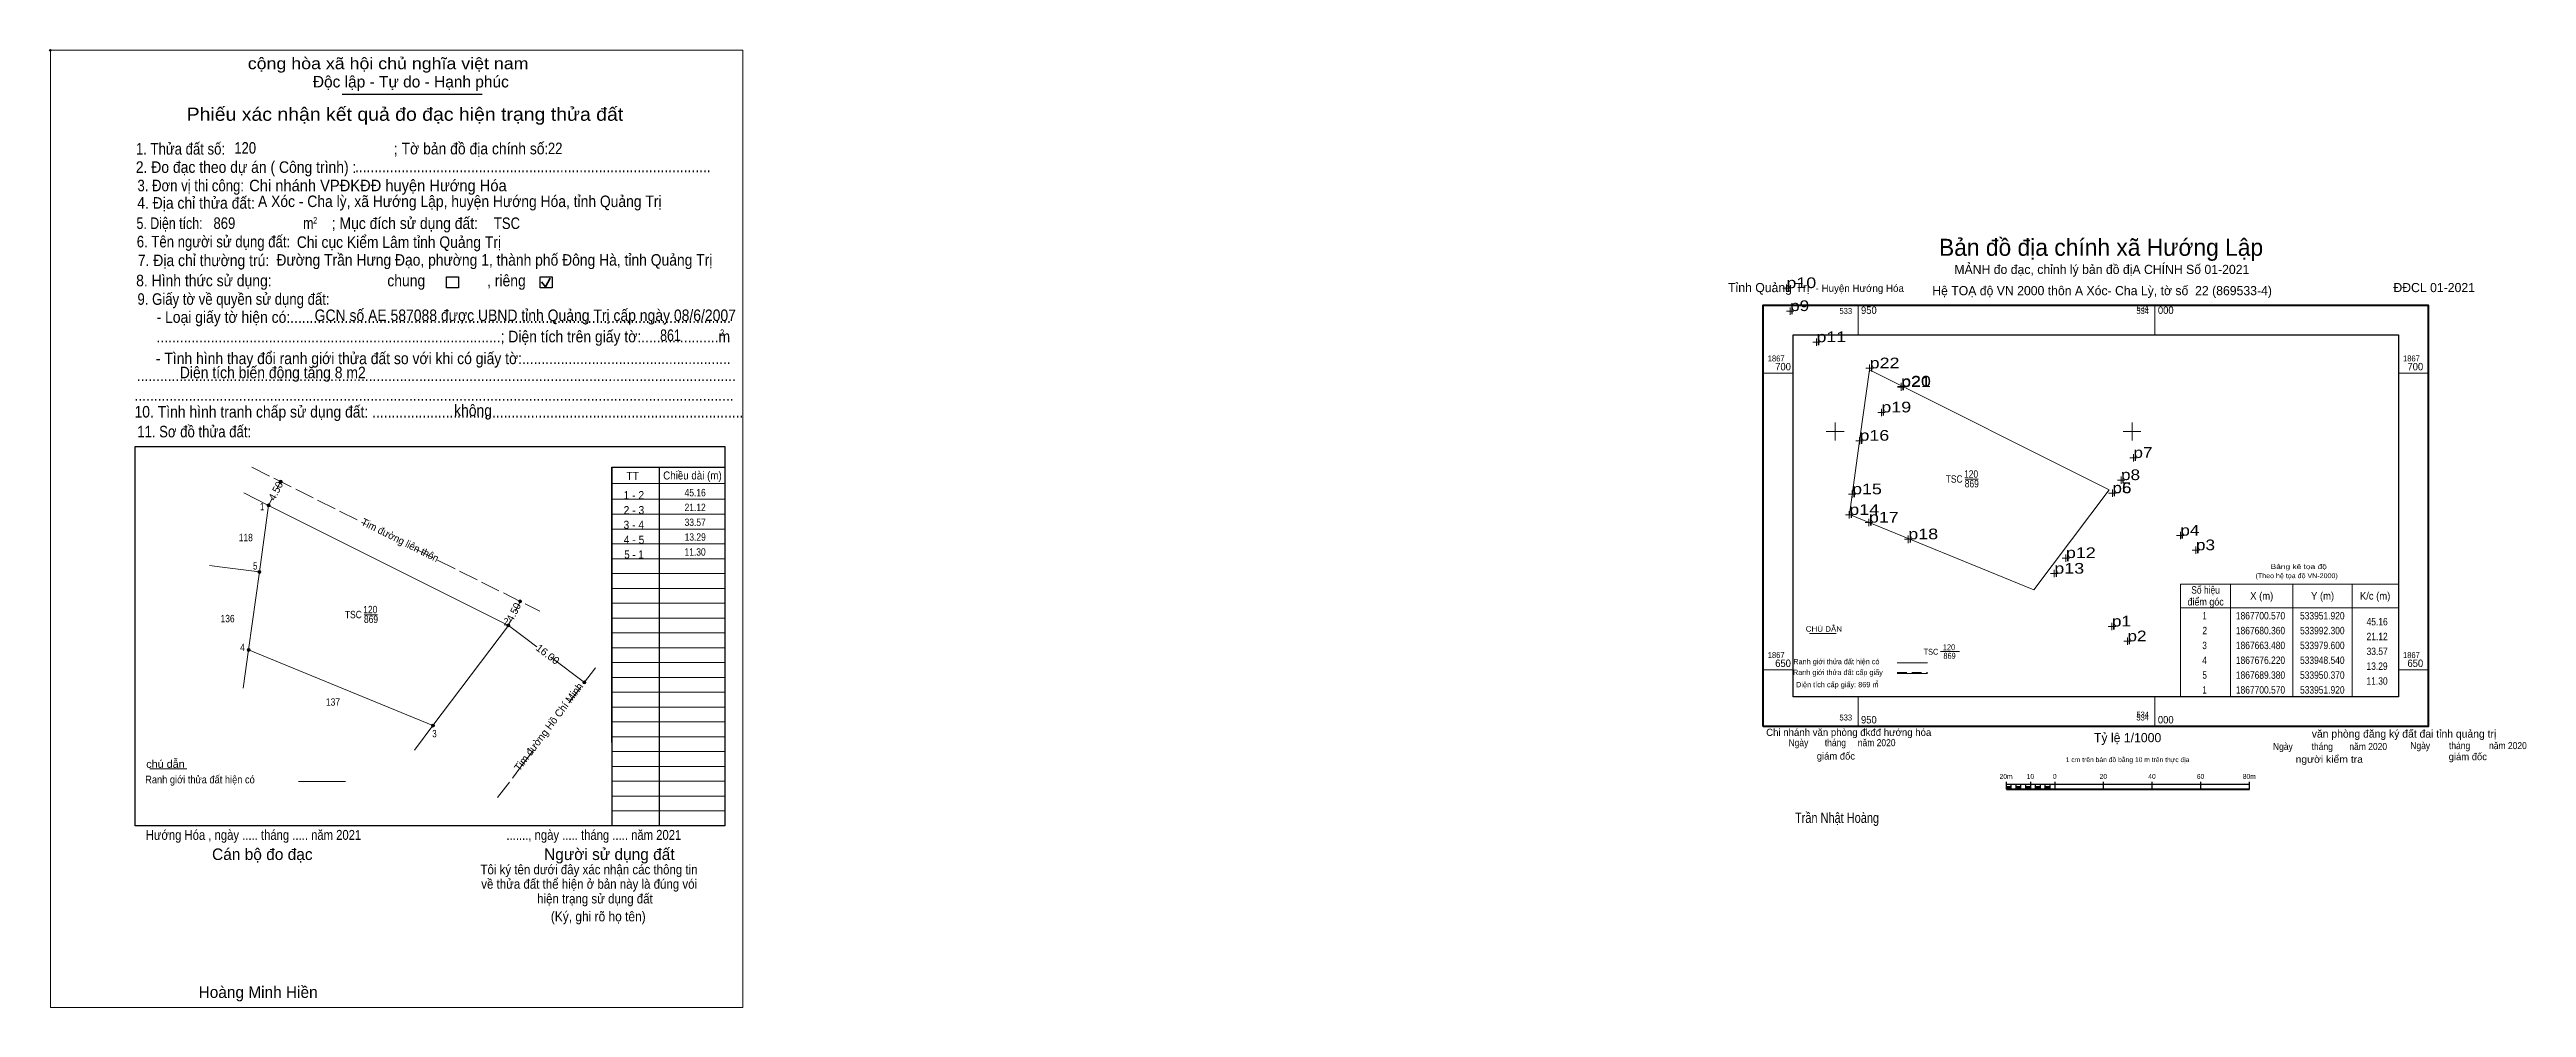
# Model space of a CAD drawing. Header units: metres. Extents: x 533645 to 534348, y 1867593 to 1867799.
# Drawn here: x 533645.4 to 534062.6, y 1867593.1 to 1867754.6 of the extents above; entities that cross this region are included whole.
import ezdxf
from ezdxf.enums import TextEntityAlignment as Align

# ---------------------------------------------------------------- set-up
doc = ezdxf.new("R2010")
doc.units = ezdxf.units.M
doc.header["$LTSCALE"] = 0.55
doc.header["$PDMODE"] = 32
doc.header["$PDSIZE"] = 0.275
doc.linetypes.add('LONG_DASHED', pattern=[7.5, 6, -1.5])
doc.linetypes.add('MEDIUM_DASHED', pattern=[4.5, 3, -1.5])
for name, color, linetype, lineweight in [('1', 7, 'Continuous', 13), ('10', 7, 'Continuous', 13), ('13', 7, 'Continuous', 13), ('14', 7, 'Continuous', 13), ('15', 7, 'Continuous', 13), ('17', 7, 'Continuous', 13), ('2', 7, 'Continuous', 25), ('30', 7, 'Continuous', 13), ('6', 7, 'Continuous', 13), ('60', 7, 'Continuous', 13), ('63', 7, 'Continuous', 13), ('7', 7, 'Continuous', 13)]:
    doc.layers.add(name, color=color, linetype=linetype, lineweight=lineweight)
for name, color, linetype in [('12', 7, 'Continuous'), ('40', 7, 'Continuous'), ('62', 7, 'Continuous')]:
    doc.layers.add(name, color=color, linetype=linetype)

msp = doc.modelspace()

# ---------------------------------------------------------------- hatches: boundary and pattern name
at = {"layer": '15'}
for points in [[(533684.6, 1867681.74, 1), (533684.1, 1867681.74, 1)], [(533682.58, 1867677.72, 1), (533682.08, 1867677.72, 1)], [(533681.03, 1867666.53, 1), (533680.53, 1867666.53, 1)], [(533724.94, 1867661.55, 1), (533724.44, 1867661.55, 1)], [(533722.96, 1867657.51, 1), (533722.46, 1867657.51, 1)], [(533679.2, 1867653.37, 1), (533678.7, 1867653.37, 1)], [(533735.75, 1867647.89, 1), (533735.25, 1867647.89, 1)], [(533710.26, 1867640.63, 1), (533709.76, 1867640.63, 1)]]:
    msp.add_hatch(color=256, dxfattribs=at).paths.add_polyline_path(points)
at = {"layer": '2'}
for points in [[(533974.99, 1867629.92), (533975.8, 1867629.92), (533975.8, 1867630.33), (533974.99, 1867630.33)], [(533976.62, 1867629.92), (533977.44, 1867629.92), (533977.44, 1867630.33), (533976.62, 1867630.33)], [(533978.26, 1867629.92), (533979.08, 1867629.92), (533979.08, 1867630.33), (533978.26, 1867630.33)], [(533979.9, 1867629.92), (533980.72, 1867629.92), (533980.72, 1867630.33), (533979.9, 1867630.33)], [(533981.54, 1867629.92), (533982.36, 1867629.92), (533982.36, 1867630.33), (533981.54, 1867630.33)]]:
    msp.add_hatch(color=256, dxfattribs=at).paths.add_polyline_path(points)

# ---------------------------------------------------------------- linework, layer by layer
at = {"layer": '1'}
for points in [[(533951.92, 1867700.57), (533992.3, 1867680.36), (533979.6, 1867663.48), (533948.54, 1867676.22), (533950.37, 1867689.38)], [(533682.33, 1867677.72), (533722.71, 1867657.51), (533710.01, 1867640.63), (533678.95, 1867653.37), (533680.78, 1867666.53)]]:
    msp.add_lwpolyline(points, close=True, dxfattribs=at)
at = {"layer": '10'}
for p, q in [((533951.92, 1867700.57), (533992.3, 1867680.36)), ((533979.6, 1867663.48), (533992.3, 1867680.36)), ((533979.6, 1867663.48), (533948.54, 1867676.22)), ((533710.01, 1867640.63), (533678.95, 1867653.37))]:
    msp.add_line(p, q, dxfattribs=at)
msp.add_lwpolyline([(533948.54, 1867676.22), (533950.37, 1867689.38), (533951.92, 1867700.57)], dxfattribs=at)
at = {"layer": '13'}
msp.add_line((533968.03, 1867682.14), (533970.24, 1867682.14), dxfattribs=at)
at = {"layer": '14'}
for p, q in [((533963.88, 1867653.08), (533967.11, 1867653.08)), ((533956.57, 1867651.2), (533961.69, 1867651.2)), ((533956.6, 1867649.38), (533961.71, 1867649.38))]:
    msp.add_line(p, q, dxfattribs=at)
at = {"layer": '14', "linetype": 'MEDIUM_DASHED'}
msp.add_line((533956.59, 1867649.55), (533961.71, 1867649.55), dxfattribs=at)
at = {"layer": '15', "linetype": 'LONG_DASHED'}
for p, q in [((533679.51, 1867684.16), (533698.73, 1867674.54)), ((533707.1, 1867670.35), (533725.67, 1867661.06)), ((533725.67, 1867661.06), (533728.01, 1867659.89)), ((533732.9, 1867644.44), (533737.47, 1867650.51)), ((533725.11, 1867634.07), (533725.67, 1867634.81)), ((533725.67, 1867634.81), (533726.98, 1867636.55)), ((533720.9, 1867628.47), (533725.11, 1867634.07))]:
    msp.add_line(p, q, dxfattribs=at)
at = {"layer": '15'}
for p, q in [((533684.35, 1867681.74), (533683.76, 1867680.56)), ((533682.96, 1867678.98), (533682.32, 1867677.72)), ((533724.69, 1867661.55), (533723.88, 1867659.93)), ((533723.04, 1867658.24), (533722.68, 1867657.53)), ((533735.5, 1867647.89), (533729.85, 1867652.14))]:
    msp.add_line(p, q, dxfattribs=at)
for points in [[(533678.05, 1867646.9), (533678.95, 1867653.37), (533680.78, 1867666.53), (533682.33, 1867677.72)], [(533678.16, 1867679.83), (533682.33, 1867677.72), (533722.71, 1867657.51)], [(533672.36, 1867667.6), (533674.51, 1867667.33), (533680.78, 1867666.53)], [(533706.9, 1867636.5), (533710.01, 1867640.63), (533722.71, 1867657.51)], [(533727.51, 1867653.9), (533725.67, 1867655.28), (533722.71, 1867657.51)]]:
    msp.add_lwpolyline(points, dxfattribs=at)
for centre in [(533684.35, 1867681.74), (533682.33, 1867677.72), (533680.78, 1867666.53), (533724.69, 1867661.55), (533722.71, 1867657.51), (533678.95, 1867653.37), (533735.5, 1867647.89), (533710.01, 1867640.63)]:
    msp.add_circle(centre, 0.25, dxfattribs=at)
at = {"layer": '17'}
msp.add_line((533662.3, 1867633.31), (533668.54, 1867633.31), dxfattribs=at)
at = {"layer": '2'}
for p, q in [((533694.7, 1867747.04), (533718.28, 1867747.04)), ((533659.87, 1867687.66), (533759.18, 1867687.66)), ((533759.18, 1867687.66), (533759.18, 1867623.74)), ((533740.13, 1867684.16), (533740.13, 1867623.74)), ((533974.99, 1867629.92), (533974.99, 1867631.15)), ((533974.99, 1867630.74), (534015.93, 1867630.74)), ((533975.8, 1867629.92), (533975.8, 1867630.74)), ((533976.62, 1867629.92), (533976.62, 1867630.74)), ((533977.44, 1867629.92), (533977.44, 1867630.74)), ((533978.26, 1867629.92), (533978.26, 1867630.74)), ((533979.08, 1867629.92), (533979.08, 1867631.15)), ((533979.9, 1867629.92), (533979.9, 1867630.74)), ((533980.72, 1867629.92), (533980.72, 1867630.74)), ((533981.54, 1867629.92), (533981.54, 1867630.74)), ((533982.36, 1867629.92), (533982.36, 1867630.74)), ((533983.18, 1867629.92), (533983.18, 1867631.15)), ((533991.36, 1867629.92), (533991.36, 1867631.15)), ((533999.55, 1867629.92), (533999.55, 1867631.15)), ((534007.74, 1867629.92), (534007.74, 1867631.15)), ((534015.93, 1867629.92), (534015.93, 1867631.15))]:
    msp.add_line(p, q, dxfattribs=at)
at = {"layer": '2', "lineweight": 35}
for p, q in [((533728.3, 1867715.42), (533728.96, 1867714.56)), ((533728.96, 1867714.56), (533729.77, 1867716.01))]:
    msp.add_line(p, q, dxfattribs=at)
at = {"layer": '2', "lineweight": 53}
msp.add_line((533974.99, 1867629.92), (534015.93, 1867629.92), dxfattribs=at)
at = {"layer": '2', "lineweight": 13}
for points in [[(533645.57, 1867754.44), (533762.21, 1867754.44), (533762.21, 1867593.1), (533645.57, 1867593.1)], [(533974.99, 1867629.92), (533975.8, 1867629.92), (533975.8, 1867630.33), (533974.99, 1867630.33)], [(533976.62, 1867629.92), (533977.44, 1867629.92), (533977.44, 1867630.33), (533976.62, 1867630.33)], [(533978.26, 1867629.92), (533979.08, 1867629.92), (533979.08, 1867630.33), (533978.26, 1867630.33)], [(533979.9, 1867629.92), (533980.72, 1867629.92), (533980.72, 1867630.33), (533979.9, 1867630.33)], [(533981.54, 1867629.92), (533982.36, 1867629.92), (533982.36, 1867630.33), (533981.54, 1867630.33)]]:
    msp.add_lwpolyline(points, close=True, dxfattribs=at)
at = {"layer": '2'}
for points in [[(533712.31, 1867716.26), (533714.31, 1867716.26), (533714.31, 1867714.39), (533712.31, 1867714.39)], [(533728.07, 1867716.26), (533730.07, 1867716.26), (533730.07, 1867714.39), (533728.07, 1867714.39)]]:
    msp.add_lwpolyline(points, close=True, dxfattribs=at)
msp.add_lwpolyline([(533759.18, 1867623.74), (533659.87, 1867623.74), (533659.87, 1867687.66)], dxfattribs=at)
msp.add_point((533645.57, 1867754.44), dxfattribs=at)
at = {"layer": '30', "lineweight": 25}
for p, q in [((533740.13, 1867637.78), (533740.13, 1867684.16)), ((533748.09, 1867684.16), (533748.09, 1867623.74))]:
    msp.add_line(p, q, dxfattribs=at)
at = {"layer": '30'}
for p, q in [((533740.13, 1867681.43), (533759.18, 1867681.43)), ((533740.13, 1867678.78), (533759.18, 1867678.78)), ((533740.08, 1867676.23), (533759.13, 1867676.23)), ((533740.13, 1867673.74), (533759.18, 1867673.74)), ((533740.13, 1867671.24), (533759.18, 1867671.24)), ((533740.13, 1867668.74), (533759.18, 1867668.74)), ((533740.13, 1867666.24), (533759.18, 1867666.24)), ((533740.13, 1867663.74), (533759.18, 1867663.74)), ((533740.13, 1867661.24), (533759.18, 1867661.24)), ((533740.13, 1867658.74), (533759.18, 1867658.74)), ((533740.13, 1867656.24), (533759.18, 1867656.24)), ((533740.13, 1867653.74), (533759.18, 1867653.74)), ((533740.13, 1867651.24), (533759.18, 1867651.24)), ((533740.13, 1867648.74), (533759.18, 1867648.74)), ((533740.13, 1867646.24), (533759.18, 1867646.24)), ((533740.13, 1867643.74), (533759.18, 1867643.74)), ((533740.13, 1867641.24), (533759.18, 1867641.24)), ((533740.13, 1867638.74), (533759.18, 1867638.74)), ((533740.13, 1867636.24), (533759.18, 1867636.24)), ((533740.13, 1867633.74), (533759.18, 1867633.74)), ((533740.13, 1867633.73), (533759.18, 1867633.73)), ((533740.13, 1867631.24), (533759.18, 1867631.24)), ((533740.13, 1867628.74), (533759.18, 1867628.74)), ((533740.13, 1867626.24), (533759.18, 1867626.24)), ((533740.13, 1867623.74), (533759.18, 1867623.74))]:
    msp.add_line(p, q, dxfattribs=at)
at = {"layer": '30', "lineweight": 25}
msp.add_lwpolyline([(533740.13, 1867684.16), (533759.18, 1867684.16), (533759.18, 1867623.74)], dxfattribs=at)
at = {"layer": '6'}
msp.add_line((533687.36, 1867631.19), (533695.26, 1867631.19), dxfattribs=at)
at = {"layer": '60'}
msp.add_line((533941.81, 1867656.16), (533946.32, 1867656.16), dxfattribs=at)
at = {"layer": '63'}
for p, q in [((533950, 1867706.51), (533950, 1867711.51)), ((534000, 1867706.51), (534000, 1867711.51)), ((533934.05, 1867700), (533939.05, 1867700)), ((534041.03, 1867700), (534046.03, 1867700)), ((533944.65, 1867690.18), (533947.65, 1867690.18)), ((533946.15, 1867688.68), (533946.15, 1867691.68)), ((533994.65, 1867690.18), (533997.65, 1867690.18)), ((533996.15, 1867688.68), (533996.15, 1867691.68)), ((534012.73, 1867664.48), (534012.73, 1867645.48)), ((534023.23, 1867664.48), (534023.23, 1867645.48)), ((534033.23, 1867664.48), (534033.23, 1867645.48)), ((534004.33, 1867660.48), (534041.03, 1867660.48)), ((533698.44, 1867659.29), (533700.65, 1867659.29)), ((533934.05, 1867650), (533939.05, 1867650)), ((534041.03, 1867650), (534046.03, 1867650)), ((533950, 1867640.48), (533950, 1867645.48)), ((534000, 1867640.48), (534000, 1867645.48))]:
    msp.add_line(p, q, dxfattribs=at)
at = {"layer": '63', "lineweight": 40}
msp.add_lwpolyline([(533934.05, 1867640.48), (533934.05, 1867711.51), (534046.03, 1867711.51), (534046.03, 1867640.48)], close=True, dxfattribs=at)
at = {"layer": '63', "lineweight": 25}
msp.add_lwpolyline([(533939.05, 1867645.48), (533939.05, 1867706.51), (534041.03, 1867706.51), (534041.03, 1867645.48)], close=True, dxfattribs=at)
msp.add_lwpolyline([(533939.05, 1867645.48), (533939.05, 1867706.51), (534041.03, 1867706.51), (534041.03, 1867645.48)], close=True, dxfattribs=at)
msp.add_lwpolyline([(533939.05, 1867645.48), (533939.05, 1867706.51), (534041.03, 1867706.51), (534041.03, 1867645.48)], close=True, dxfattribs=at)
msp.add_lwpolyline([(533939.05, 1867645.48), (533939.05, 1867706.51), (534041.03, 1867706.51), (534041.03, 1867645.48)], close=True, dxfattribs=at)
msp.add_lwpolyline([(533939.05, 1867645.48), (533939.05, 1867706.51), (534041.03, 1867706.51), (534041.03, 1867645.48)], close=True, dxfattribs=at)
msp.add_lwpolyline([(533939.05, 1867645.48), (533939.05, 1867706.51), (534041.03, 1867706.51), (534041.03, 1867645.48)], close=True, dxfattribs=at)
msp.add_lwpolyline([(533939.05, 1867645.48), (533939.05, 1867706.51), (534041.03, 1867706.51), (534041.03, 1867645.48)], close=True, dxfattribs=at)
msp.add_lwpolyline([(533939.05, 1867645.48), (533939.05, 1867706.51), (534041.03, 1867706.51), (534041.03, 1867645.48)], close=True, dxfattribs=at)
at = {"layer": '63'}
msp.add_lwpolyline([(534004.33, 1867664.48), (534041.03, 1867664.48), (534041.03, 1867645.48), (534004.33, 1867645.48)], close=True, dxfattribs=at)
at = {"layer": '7'}
for p, q in [((533938.56, 1867714.36), (533937.32, 1867714.36)), ((533937.94, 1867713.74), (533937.94, 1867714.99)), ((533939.19, 1867710.49), (533937.94, 1867710.49)), ((533938.56, 1867709.87), (533938.56, 1867711.11)), ((533943, 1867704.63), (533943, 1867705.88)), ((533943.63, 1867705.25), (533942.38, 1867705.25)), ((533951.96, 1867700.22), (533951.96, 1867701.47)), ((533952.59, 1867700.84), (533951.34, 1867700.84)), ((533957.87, 1867697.77), (533956.62, 1867697.77)), ((533957.87, 1867697.68), (533956.63, 1867697.68)), ((533957.25, 1867697.15), (533957.25, 1867698.4)), ((533957.25, 1867697.06), (533957.25, 1867698.31)), ((533954.55, 1867693.41), (533953.31, 1867693.41)), ((533953.93, 1867692.79), (533953.93, 1867694.03)), ((533950.24, 1867688.01), (533950.24, 1867689.26)), ((533950.87, 1867688.64), (533949.62, 1867688.64)), ((533997, 1867685.75), (533995.75, 1867685.75)), ((533996.38, 1867685.13), (533996.38, 1867686.38)), ((533994.91, 1867682), (533993.67, 1867682)), ((533994.29, 1867681.38), (533994.29, 1867682.63)), ((533949.63, 1867679.61), (533948.38, 1867679.61)), ((533948.53, 1867675.52), (533948.53, 1867676.77)), ((533949.01, 1867678.99), (533949.01, 1867680.23)), ((533993.46, 1867679.78), (533992.21, 1867679.78)), ((533993.47, 1867679.81), (533992.22, 1867679.81)), ((533992.84, 1867679.19), (533992.84, 1867680.43)), ((533992.84, 1867679.15), (533992.84, 1867680.4)), ((533949.16, 1867676.14), (533947.91, 1867676.14)), ((533952.45, 1867674.84), (533951.2, 1867674.84)), ((533951.83, 1867674.21), (533951.83, 1867675.46)), ((533958.47, 1867671.39), (533958.47, 1867672.64)), ((534004.91, 1867672.65), (534003.66, 1867672.65)), ((534004.28, 1867672.03), (534004.28, 1867673.28)), ((533959.09, 1867672.02), (533957.84, 1867672.02)), ((533985.64, 1867668.86), (533984.39, 1867668.86)), ((533985.01, 1867668.24), (533985.01, 1867669.48)), ((534007.53, 1867670.17), (534006.29, 1867670.17)), ((534006.91, 1867669.55), (534006.91, 1867670.8)), ((533983.68, 1867666.23), (533982.43, 1867666.23)), ((533983.06, 1867665.61), (533983.06, 1867666.85)), ((533993.39, 1867657.33), (533992.14, 1867657.33)), ((533992.76, 1867656.71), (533992.76, 1867657.96)), ((533995.99, 1867654.83), (533994.74, 1867654.83)), ((533995.37, 1867654.21), (533995.37, 1867655.45))]:
    msp.add_line(p, q, dxfattribs=at)

# ---------------------------------------------------------------- texts
at = {"layer": '1', "width": 0.85}
for s, p in [('869', (533969.16, 1867680.77)), ('TSC', (533696.6, 1867658.71)), ('120', (533699.45, 1867659.55)), ('869', (533699.57, 1867657.92))]:
    msp.add_text(s, height=1.25, dxfattribs=at).set_placement(p, align=Align.CENTER)
at = {"layer": '10'}
for s, height, width, p in [('2 - 3', 1.364, 0.95, (533743.85, 1867676.25)), ('1 - 2', 1.364, 0.95, (533743.84, 1867678.78)), ('3 - 4', 1.364, 0.95, (533743.83, 1867673.78)), ('4 - 5', 1.364, 0.95, (533743.865, 1867671.26)), ('5 - 1', 1.36, 0.9, (533743.86, 1867668.78))]:
    msp.add_text(s, height=height, dxfattribs=dict(at, width=width)).set_placement(p, align=Align.CENTER)
at = {"layer": '12'}
for s, width, p in [('p10', 1.25, (533937.94, 1867714.36)), ('p9', 1.2, (533938.56, 1867710.49)), ('p11', 1.25, (533943, 1867705.25)), ('p22', 1.25, (533951.96, 1867700.84)), ('p20', 1.25, (533957.25, 1867697.77)), ('p21', 1.25, (533957.25, 1867697.68)), ('p19', 1.25, (533953.93, 1867693.41)), ('p16', 1.25, (533950.24, 1867688.64)), ('p7', 1.2, (533996.38, 1867685.75)), ('p15', 1.25, (533949, 1867679.61)), ('p5', 1.2, (533992.84, 1867679.81)), ('p6', 1.2, (533992.84, 1867679.78)), ('p8', 1.2, (533994.29, 1867682)), ('p14', 1.25, (533948.53, 1867676.14)), ('p17', 1.25, (533951.83, 1867674.84)), ('p18', 1.25, (533958.47, 1867672.02)), ('p4', 1.2, (534004.28, 1867672.65)), ('p13', 1.25, (533983.06, 1867666.23)), ('p12', 1.25, (533985.01, 1867668.86)), ('p3', 1.2, (534006.91, 1867670.18)), ('p1', 1.2, (533992.76, 1867657.33)), ('p2', 1.2, (533995.37, 1867654.83))]:
    msp.add_text(s, height=1.8, dxfattribs=dict(at, width=width)).set_placement(p)
at = {"layer": '13', "width": 0.85}
for s, p in [('TSC', (533966.19, 1867681.56)), ('120', (533969.04, 1867682.4)), ('869', (533969.16, 1867680.77))]:
    msp.add_text(s, height=1.25, dxfattribs=at).set_placement(p, align=Align.CENTER)
for s, p in [('120', (533964.3, 1867653.33)), ('869', (533964.38, 1867651.88))]:
    msp.add_text(s, height=1, dxfattribs=at).set_placement(p)
at = {"layer": '14'}
for s, height, width, p in [('Ranh giới thửa đất hiện có', 0.8937, 0.9, (533946.355, 1867650.96)), ('Ranh giới thửa đất cấp giấy', 0.8937, 0.9, (533946.605, 1867649.14)), ('Diện tích cấp giấy: 869 m ', 0.895, 0.9, (533946.675, 1867647.08)), ('2', 0.528, 0.85, (533953.165, 1867647.7))]:
    msp.add_text(s, height=height, dxfattribs=dict(at, width=width)).set_placement(p, align=Align.CENTER)
at = {"layer": '14', "width": 0.85}
msp.add_text('TSC', height=1, dxfattribs=at).set_placement((533963.52, 1867652.56), align=Align.RIGHT)
at = {"layer": '15'}
for s, rotation, p in [('4.50', 63.207, (533684.087, 1867679.888)), ('4.50', 63.207, (533724.157, 1867659.458)), ('Tim đường Hồ Chí Minh', 53.064, (533729.978, 1867640.024))]:
    msp.add_text(s, height=1.25, rotation=rotation, dxfattribs=at).set_placement(p, align=Align.CENTER)
at = {"layer": '15', "width": 0.85}
for s, p in [('118', (533678.485, 1867671.69)), ('136', (533675.415, 1867658.03)), ('137', (533693.165, 1867643.97))]:
    msp.add_text(s, height=1.25, dxfattribs=at).set_placement(p, align=Align.CENTER)
at = {"layer": '15'}
for s, rotation, width, p in [('Tim đường liên thôn', 333.416, 0.95, (533704.2, 1867671.332)), ('16.00', 323.051, 1.05, (533728.954, 1867652.138))]:
    msp.add_text(s, height=1.25, rotation=rotation, dxfattribs=dict(at, width=width)).set_placement(p, align=Align.CENTER)
at = {"layer": '2'}
for s, height, width, p in [('cộng hòa xã hội chủ nghĩa việt nam', 1.947, 1.15, (533678.82, 1867751.26)), ('1. Thửa đất số:', 1.947, 0.85, (533659.98, 1867736.86)), ('120 ', 1.94, 0.85, (533676.54, 1867737.02)), ('; Tờ bản đồ địa chính số:', 1.947, 0.9, (533703.42, 1867736.9)), ('22', 1.94, 0.85, (533729.36, 1867736.94)), ('2. Đo đạc theo dự án ( Công trình) : ', 1.948, 0.9, (533659.96, 1867733.78)), ('3. Đơn vị thi công:', 1.948, 0.85, (533660.24, 1867730.68)), ('Chi nhánh VPĐKĐĐ huyện Hướng Hóa', 1.944, 0.95, (533679.06, 1867730.68)), ('............................................................................................', 1.948, 0.9, (533696.86, 1867733.88)), ('5. Diện tích:', 1.948, 0.8, (533660.08, 1867724.32)), ('4. Địa chỉ thửa đất:', 1.948, 0.9, (533660.2, 1867727.74)), ('A Xóc - Cha lỳ, xã Hướng Lập, huyện Hướng Hóa, tỉnh Quảng Trị', 1.94, 0.9, (533680.54, 1867728.02)), ('; Mục đích sử dụng đất:', 1.947, 0.9, (533692.96, 1867724.32)), ('6. Tên người sử dụng đất:', 1.948, 0.85, (533660.12, 1867721.22)), ('869', 1.94, 0.85, (533673.04, 1867724.34)), ('Chi cục Kiểm Lâm tỉnh Quảng Trị', 1.94, 0.9, (533687.08, 1867721.14)), ('m', 1.947, 0.8, (533688.14, 1867724.32)), ('2', 1.112, 0.8, (533689.82, 1867725.24)), ('TSC', 1.94, 0.85, (533720.26, 1867724.32)), ('7. Địa chỉ thường trú:', 1.948, 0.9, (533660.3, 1867718.06)), ('Đường Trần Hưng Đạo, phường 1, thành phố Đông Hà, tỉnh Quảng Trị', 1.94, 0.9, (533683.64, 1867718.14)), ('8. Hình thức sử dụng:', 1.948, 0.9, (533660.02, 1867714.66)), ('chung                , riêng', 1.947, 0.9, (533702.32, 1867714.66)), ('9. Giấy tờ về quyền sử dụng đất:', 1.948, 0.85, (533660.24, 1867711.54)), ('     - Loại giấy tờ hiện có:..................................................................................................................', 1.947, 0.9, (533660.2, 1867708.5)), ('GCN số AE 587088 được UBND tỉnh Quảng Trị cấp ngày 08/6/2007', 1.95, 0.9, (533690.08, 1867708.8)), ('     .........................................................................................; Diện tích trên giấy tờ:....................m', 1.947, 0.9, (533660.2, 1867705.22)), ('861', 1.95, 0.8, (533748.26, 1867705.44)), ('2', 1.112, 0.8, (533758.36, 1867706.3)), ('     - Tình hình thay đổi ranh giới thửa đất so với khi có giấy tờ:......................................................', 1.947, 0.9, (533660.08, 1867701.54)), ('...........................................................................................................................................................', 1.947, 0.9, (533660.12, 1867698.7)), ('Diện tích biến động tăng 8 m2', 1.95, 0.9, (533667.37, 1867699.16)), ('10. Tình hình tranh chấp sử dụng đất: ................................................................................................', 1.948, 0.9, (533659.74, 1867692.54)), ('...........................................................................................................................................................', 1.947, 0.9, (533659.74, 1867695.38)), ('không', 1.947, 0.9, (533713.56, 1867692.78)), ('11. Sơ đồ thửa đất:', 1.948, 0.85, (533660.2, 1867689.2)), ('Hướng Hóa , ngày ..... tháng ..... năm 2021', 1.67, 0.85, (533661.64, 1867621.36)), ('......., ngày ..... tháng ..... năm 2021', 1.67, 0.85, (533722.38, 1867621.36)), ('(Ký, ghi rõ họ tên)', 1.669, 0.9, (533729.86, 1867607.62))]:
    msp.add_text(s, height=height, dxfattribs=dict(at, width=width)).set_placement(p)
for s, height, p in [('Độc lập - Tự do - Hạnh phúc', 1.947, (533689.78, 1867748.18)), ('Tỉnh Quảng Trị ', 1.539, (533928.12, 1867713.68)), ('- Huyện Hướng Hóa', 1.228, (533942.86, 1867713.72)), ('Cán bộ đo đạc', 1.947, (533672.8, 1867617.96)), ('Người sử dụng đất', 1.947, (533728.72, 1867617.96)), ('Hoàng Minh Hiền', 1.94, (533670.54, 1867594.72))]:
    msp.add_text(s, height=height, dxfattribs=at).set_placement(p)
for s, height, width, p in [('Phiếu xác nhận kết quả đo đạc hiện trạng thửa đất', 2.225, 1.1, (533705.285, 1867742.56)), ('20m', 0.8188, 0.95, (533974.935, 1867631.64)), ('10', 0.8188, 0.95, (533979.03, 1867631.64)), ('0', 0.819, 0.9, (533983.135, 1867631.64)), ('20', 0.8188, 0.95, (533991.31, 1867631.64)), ('40', 0.8188, 0.95, (533999.51, 1867631.64)), ('60', 0.8188, 0.95, (534007.69, 1867631.64)), ('80m', 0.8188, 0.95, (534015.895, 1867631.64)), ('Tôi ký tên dưới đây xác nhận các thông tin', 1.608, 0.9, (533736.285, 1867615.56)), ('về thửa đất thể hiện ở bản này là đúng vói', 1.608, 0.9, (533736.31, 1867613.12)), ('hiện trạng sử dụng đất', 1.608, 0.9, (533737.285, 1867610.64))]:
    msp.add_text(s, height=height, dxfattribs=dict(at, width=width)).set_placement(p, align=Align.CENTER)
for s, height, p in [('Bản đồ địa chính xã Hướng Lập', 2.87, (533990.93, 1867719.8)), ('MẢNH đo đạc, chỉnh lý bản đồ địA CHÍNH Số 01-2021', 1.54, (533991.06, 1867716.74)), ('Hệ TOẠ độ VN 2000 thôn A Xóc- Cha Lỳ, tờ số  22 (869533-4)', 1.54, (533991.1, 1867713.16)), ('Tỷ lệ 1/1000', 1.54, (533995.4, 1867637.82)), ('1 cm trên bản đồ bằng 10 m trên thực địa', 0.82, (533995.405, 1867634.46))]:
    msp.add_text(s, height=height, dxfattribs=at).set_placement(p, align=Align.CENTER)
msp.add_text('ĐĐCL 01-2021', height=1.54, dxfattribs=at).set_placement((534053.9, 1867713.68), align=Align.RIGHT)
at = {"layer": '30'}
for s, height, width, p in [('TT', 1.36, 0.95, (533742.57, 1867682.02)), ('Chiều dài (m)', 1.364, 0.9, (533748.78, 1867682.1))]:
    msp.add_text(s, height=height, dxfattribs=dict(at, width=width)).set_placement(p)
at = {"layer": '40'}
for s, height, p in [('Chi nhánh văn phòng đkđđ hướng hóa', 1.211, (533948.435, 1867638.88)), ('văn phòng đăng ký đất đai tỉnh quảng trị ', 1.306, (534042.19, 1867638.59)), ('giám đốc', 1.187, (533946.275, 1867634.89)), ('  giám đốc', 1.187, (534052.255, 1867634.79))]:
    msp.add_text(s, height=height, dxfattribs=at).set_placement(p, align=Align.CENTER)
for s, height, width, p in [('Ngày       tháng     năm 2020', 1.187, 0.9, (533947.305, 1867637.14)), ('Ngày        tháng       năm 2020', 1.187, 0.9, (534029.49, 1867636.5)), ('người kiểm tra', 1.187, 1.1, (534029.36, 1867634.35)), ('Ngày        tháng        năm 2020', 1.187, 0.9, (534052.82, 1867636.65)), ('Trần Nhật Hoàng', 1.724, 0.8, (533946.46, 1867624.22))]:
    msp.add_text(s, height=height, dxfattribs=dict(at, width=width)).set_placement(p, align=Align.CENTER)
at = {"layer": '6'}
for s, width, p in [('chú dẫn', 1.05, (533661.72, 1867633.5)), ('Ranh giới thửa đất hiện có ', 0.9, (533661.54, 1867630.88))]:
    msp.add_text(s, height=1.296, dxfattribs=dict(at, width=width)).set_placement(p)
at = {"layer": '60', "width": 1.1}
msp.add_text('CHÚ DẪN', height=0.9121, dxfattribs=at).set_placement((533944.25, 1867656.45), align=Align.CENTER)
at = {"layer": '62'}
for s, width, p in [('(Theo hệ tọa độ VN-2000)', 1.1, (534023.87, 1867665.47)), ('Bảng kê tọa độ', 1.3, (534024.22, 1867667.01))]:
    msp.add_text(s, height=0.81, dxfattribs=dict(at, width=width)).set_placement(p, align=Align.CENTER)
at = {"layer": '63'}
for s, height, width, p in [('533', 1, 0.95, (533949, 1867710.01)), ('534', 1, 0.95, (533999, 1867710.51)), ('534', 1, 0.95, (533999, 1867710.01)), ('45.16', 1.25, 0.85, (533755.94, 1867679.26)), (' 1', 1.25, 0.75, (533681.58, 1867676.91)), ('21.12', 1.25, 0.85, (533755.94, 1867676.78)), ('33.57', 1.25, 0.85, (533755.94, 1867674.26)), ('13.29', 1.25, 0.85, (533755.95, 1867671.78)), (' 5', 1.25, 0.8, (533680.44, 1867666.91)), ('11.30', 1.25, 0.85, (533755.93, 1867669.26)), (' 2', 1.25, 0.85, (533722.71, 1867657.51)), ('45.16', 1.25, 0.85, (534039.2, 1867657.51)), ('21.12', 1.25, 0.85, (534039.2, 1867655.01)), (' 4', 1.25, 0.85, (533678.33, 1867653.19)), ('33.57', 1.25, 0.85, (534039.2, 1867652.51)), ('13.29', 1.25, 0.85, (534039.19, 1867650.01)), ('11.30', 1.25, 0.85, (534039.19, 1867647.51)), ('534', 1, 0.95, (533999, 1867641.98)), (' 3', 1.25, 0.8, (533710.63, 1867638.64)), ('533', 1, 0.95, (533949, 1867641.48)), ('534', 1, 0.95, (533999, 1867641.48))]:
    msp.add_text(s, height=height, dxfattribs=dict(at, width=width)).set_placement(p, align=Align.RIGHT)
at = {"layer": '63', "width": 0.95}
for s, height, p in [('950', 1.25, (533950.5, 1867710.01)), ('000', 1.25, (534000.5, 1867710.01)), ('1867', 1, (533934.8, 1867702)), ('700', 1.25, (533936.05, 1867700.5)), ('1867', 1, (534041.78, 1867702)), ('700', 1.25, (534042.53, 1867700.5)), ('1867', 1, (533934.8, 1867652)), ('650', 1.25, (533936.05, 1867650.5)), ('1867', 1, (534041.78, 1867652)), ('650', 1.25, (534042.53, 1867650.5)), ('950', 1.25, (533950.5, 1867640.98)), ('000', 1.25, (534000.5, 1867640.98))]:
    msp.add_text(s, height=height, dxfattribs=at).set_placement(p)
at = {"layer": '63'}
for s, width, p in [('Số hiệu', 0.85, (534008.53, 1867662.86)), ('điểm góc', 0.9, (534008.54, 1867660.86)), (' 1', 0.75, (534008.185, 1867658.51)), ('1867700.570', 0.85, (534017.78, 1867658.51)), ('X (m)', 0.95, (534017.99, 1867661.86)), ('533951.920', 0.85, (534028.19, 1867658.51)), ('Y (m)', 0.95, (534028.235, 1867661.86)), ('K/c (m)', 0.95, (534037.085, 1867661.86)), (' 2', 0.85, (534008.19, 1867656.01)), ('1867680.360', 0.85, (534017.78, 1867656.01)), ('533992.300', 0.85, (534028.19, 1867656.01)), (' 4', 0.85, (534008.175, 1867651.01)), (' 3', 0.8, (534008.18, 1867653.51)), ('1867663.480', 0.85, (534017.78, 1867653.51)), ('1867676.220', 0.85, (534017.78, 1867651.01)), ('533979.600', 0.85, (534028.19, 1867653.51)), ('533948.540', 0.85, (534028.19, 1867651.01)), (' 5', 0.8, (534008.19, 1867648.51)), (' 1', 0.75, (534008.185, 1867646.01)), ('1867689.380', 0.85, (534017.78, 1867648.51)), ('1867700.570', 0.85, (534017.78, 1867646.01)), ('533950.370', 0.85, (534028.19, 1867648.51)), ('533951.920', 0.85, (534028.19, 1867646.01))]:
    msp.add_text(s, height=1.25, dxfattribs=dict(at, width=width)).set_placement(p, align=Align.CENTER)

doc.saveas('drawing.dxf')
